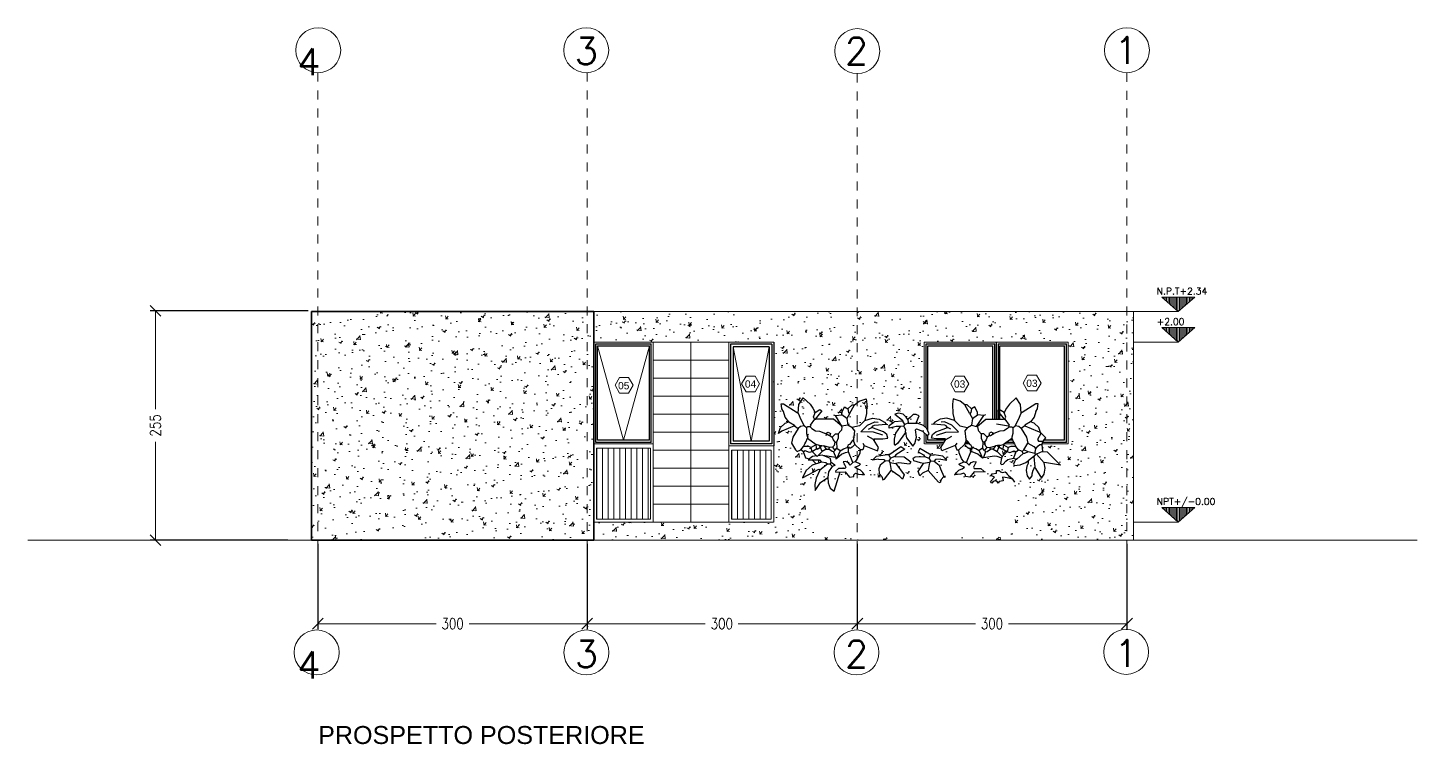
# Model space of a CAD drawing. Header units: inches. Extents: x -1721 to -596, y -6348 to -3031.
# Drawn here: x -743.04 to -727.58, y -3164.76 to -3156.79 of the extents above; entities that cross this region are included whole.
import ezdxf

# ---------------------------------------------------------------- set-up
doc = ezdxf.new("R2010")
doc.units = ezdxf.units.IN
doc.header["$MEASUREMENT"] = 0
doc.linetypes.add('CENTER', pattern=[2, 1.25, -0.25, 0.25, -0.25])
for name, color, linetype, lineweight in [('$1$A-GLAZ-FULL', 4, 'Continuous', 25), ('A-ANNO-SYMB', 3, 'Continuous', 18), ('A-ANNO-TEXT', 3, 'Continuous', 18), ('A-ELEV-MBE1', 7, 'Continuous', 13), ('A-ELEV-PATT', 8, 'Continuous', 13), ('A-FURN', 8, 'Continuous', 18), ('A-SECT-MCUT', 7, 'Continuous', 35), ('A-WALL-FULL', 7, 'Continuous', 35), ('linee di sezione', 3, 'Continuous', 13), ('SIMBOLI FINESTRE', 3, 'Continuous', 13)]:
    doc.layers.add(name, color=color, linetype=linetype, lineweight=lineweight)
for name, color, linetype in [('Layer1', 7, 'Continuous'), ('linee sezioni frecce', 5, 'Continuous'), ('VEGETAZIONE', 94, 'Continuous')]:
    doc.layers.add(name, color=color, linetype=linetype)
doc.styles.add('ARIAL', font='Arial.ttf')
doc.styles.add('E-ROMANS', font='romans.shx', dxfattribs={"width": 0.8})
doc.styles.get("Standard").update_dxf_attribs({"font": 'Arial.ttf'})
doc.dimstyles.new('E-0100_TICK_12', dxfattribs={"dimscale": 0.001, "dimtxt": 120, "dimasz": 40, "dimexe": 60, "dimexo": 40, "dimgap": 60, "dimtad": 0, "dimzin": 0, "dimdsep": 46, "dimtxsty": 'E-ROMANS', "dimblk": 'OBLIQUE', "dimblk1": 'OBLIQUE', "dimblk2": 'OBLIQUE', "dimcen": 60, "dimclrd": 256, "dimclre": 256, "dimclrt": 256, "dimadec": 0, "dimazin": 0, "dimtfac": 1, "dimtmove": 1, "dimatfit": 3, "dimldrblk": 'OPEN90', "dimfxl": 1, "dimtfill": 1, "dimtolj": 1, "dimtzin": 0, "dimlwd": -1, "dimarcsym": 0})

# ---------------------------------------------------------------- blocks, each defined once
blk = doc.blocks.new('_Oblique')
at = {"color": 0, "linetype": 'ByBlock', "lineweight": -2}
blk.add_line((-0.5, -0.5), (0.5, 0.5), dxfattribs=at)
blk = doc.blocks.new('*D48')
at = {"layer": 'DEFPOINTS', "color": 0, "transparency": 16777216}
for p in [(142.527, 251.878), (140.789, 249.328), (142.303, 249.328)]:
    blk.add_point(p, dxfattribs=at)
at = {"layer": 'linee di sezione', "lineweight": -2, "transparency": 16777216}
for p, q in [((142.487, 251.878), (140.729, 251.878)), ((142.263, 249.328), (140.729, 249.328))]:
    blk.add_line(p, q, dxfattribs=at)
at = {"layer": 'linee di sezione', "transparency": 16777216}
for p, q in [((140.789, 251.878), (140.789, 250.786)), ((140.789, 249.328), (140.789, 250.42))]:
    blk.add_line(p, q, dxfattribs=at)
at = {"layer": 'linee di sezione', "transparency": 16777216, "xscale": 0.12, "yscale": 0.12, "zscale": 0.12}
for p, rotation in [((140.789, 251.878), 90), ((140.789, 249.328), 270)]:
    blk.add_blockref('_Oblique', p, dxfattribs=dict(at, rotation=rotation))
at = {"layer": 'linee di sezione', "lineweight": 13, "transparency": 16777216, "insert": (140.789, 250.603), "char_height": 0.12, "attachment_point": 5, "rotation": 90, "style": 'E-ROMANS', "bg_fill": 3, "box_fill_scale": 1.25, "bg_fill_color": 256, "bg_fill_true_color": 13158600, "bg_fill_transparency": 0}
blk.add_mtext('\\A1;255', dxfattribs=at)
blk = doc.blocks.new('_Open90')
at = {"color": 0, "linetype": 'ByBlock', "lineweight": -2}
for p, q in [((0, 0), (-1, 0)), ((-0.5, 0.5), (0, 0)), ((0, 0), (-0.5, -0.5))]:
    blk.add_line(p, q, dxfattribs=at)
blk = doc.blocks.new('*D50')
at = {"layer": 'DEFPOINTS', "color": 0, "transparency": 16777216}
for p in [(142.597, 249.328), (145.592, 249.328), (145.592, 248.398)]:
    blk.add_point(p, dxfattribs=at)
at = {"layer": 'linee di sezione', "lineweight": -2, "transparency": 16777216}
for p, q in [((142.597, 249.288), (142.597, 248.338)), ((145.592, 249.288), (145.592, 248.338))]:
    blk.add_line(p, q, dxfattribs=at)
at = {"layer": 'linee di sezione', "transparency": 16777216}
for p, q in [((142.597, 248.398), (143.911, 248.398)), ((145.592, 248.398), (144.278, 248.398))]:
    blk.add_line(p, q, dxfattribs=at)
at = {"layer": 'linee di sezione', "transparency": 16777216, "xscale": 0.12, "yscale": 0.12, "zscale": 0.12, "rotation": 180}
blk.add_blockref('_Oblique', (142.597, 248.398), dxfattribs=at)
at = {"layer": 'linee di sezione', "transparency": 16777216, "xscale": 0.12, "yscale": 0.12, "zscale": 0.12}
blk.add_blockref('_Oblique', (145.592, 248.398), dxfattribs=at)
at = {"layer": 'linee di sezione', "lineweight": 13, "transparency": 16777216, "insert": (144.095, 248.398), "char_height": 0.12, "attachment_point": 5, "style": 'E-ROMANS', "bg_fill": 3, "box_fill_scale": 1.25, "bg_fill_color": 256, "bg_fill_true_color": 13158600, "bg_fill_transparency": 0}
blk.add_mtext('\\A1;300', dxfattribs=at)
blk = doc.blocks.new('*D51')
at = {"layer": 'DEFPOINTS', "color": 0, "transparency": 16777216}
for p in [(145.592, 249.328), (148.597, 249.328), (148.597, 248.398)]:
    blk.add_point(p, dxfattribs=at)
at = {"layer": 'linee di sezione', "lineweight": -2, "transparency": 16777216}
for p, q in [((145.592, 249.288), (145.592, 248.338)), ((148.597, 249.288), (148.597, 248.338))]:
    blk.add_line(p, q, dxfattribs=at)
at = {"layer": 'linee di sezione', "transparency": 16777216}
for p, q in [((145.592, 248.398), (146.906, 248.398)), ((148.597, 248.398), (147.273, 248.398))]:
    blk.add_line(p, q, dxfattribs=at)
at = {"layer": 'linee di sezione', "transparency": 16777216, "xscale": 0.12, "yscale": 0.12, "zscale": 0.12, "rotation": 180}
blk.add_blockref('_Oblique', (145.592, 248.398), dxfattribs=at)
at = {"layer": 'linee di sezione', "transparency": 16777216, "xscale": 0.12, "yscale": 0.12, "zscale": 0.12}
blk.add_blockref('_Oblique', (148.597, 248.398), dxfattribs=at)
at = {"layer": 'linee di sezione', "lineweight": 13, "transparency": 16777216, "insert": (147.09, 248.398), "char_height": 0.12, "attachment_point": 5, "style": 'E-ROMANS', "bg_fill": 3, "box_fill_scale": 1.25, "bg_fill_color": 256, "bg_fill_true_color": 13158600, "bg_fill_transparency": 0}
blk.add_mtext('\\A1;300', dxfattribs=at)
blk = doc.blocks.new('*D52')
at = {"layer": 'DEFPOINTS', "color": 0, "transparency": 16777216}
for p in [(148.597, 249.328), (151.597, 249.328), (151.597, 248.398)]:
    blk.add_point(p, dxfattribs=at)
at = {"layer": 'linee di sezione', "lineweight": -2, "transparency": 16777216}
for p, q in [((148.597, 249.288), (148.597, 248.338)), ((151.597, 249.288), (151.597, 248.338))]:
    blk.add_line(p, q, dxfattribs=at)
at = {"layer": 'linee di sezione', "transparency": 16777216}
for p, q in [((148.597, 248.398), (149.911, 248.398)), ((151.597, 248.398), (150.278, 248.398))]:
    blk.add_line(p, q, dxfattribs=at)
at = {"layer": 'linee di sezione', "transparency": 16777216, "xscale": 0.12, "yscale": 0.12, "zscale": 0.12, "rotation": 180}
blk.add_blockref('_Oblique', (148.597, 248.398), dxfattribs=at)
at = {"layer": 'linee di sezione', "transparency": 16777216, "xscale": 0.12, "yscale": 0.12, "zscale": 0.12}
blk.add_blockref('_Oblique', (151.597, 248.398), dxfattribs=at)
at = {"layer": 'linee di sezione', "lineweight": 13, "transparency": 16777216, "insert": (150.095, 248.398), "char_height": 0.12, "attachment_point": 5, "style": 'E-ROMANS', "bg_fill": 3, "box_fill_scale": 1.25, "bg_fill_color": 256, "bg_fill_true_color": 13158600, "bg_fill_transparency": 0}
blk.add_mtext('\\A1;300', dxfattribs=at)
blk = doc.blocks.new('A$C3BE41971')
at = {"layer": 'A-ELEV-PATT'}
h = blk.add_hatch(dxfattribs=at)
h.set_pattern_fill('ANSI31', color=256, scale=0.005, angle=585, style=0)
h.set_pattern_definition([(270, (234.75012, -113.834282), (0.015875, -5e-17), [])])
h.paths.add_polyline_path([(30.083, 17.993), (30.267, 17.831), (30.451, 17.993)])
h = blk.add_hatch(dxfattribs=at)
h.set_pattern_fill('AR-CONC', color=256, scale=0.002, angle=180, style=0)
h.set_pattern_definition([(50, (5.3511, -47.96663), (0.3643693, -0.0318782), [0.0381, -0.4191]), (355, (5.3511, -47.96663), (-0.0704857, 0.3821133), [0.03048, -0.33528]), (100.451, (5.38147, -47.9693), (0.293885, 0.3502334), [0.03238, -0.35618]), (46.1842, (5.3511, -47.86503), (0.542158, -0.0840847), [0.05715, -0.62865]), (96.6356, (5.3963, -47.87204), (0.4748085, 0.494851), [0.04857, -0.53427]), (351.184, (5.3511, -47.86503), (0.474809, 0.4948502), [0.04572, -0.50292]), (21, (5.4019, -47.89043), (0.3032298, -0.204531), [0.0381, -0.4191]), (326, (5.4019, -47.89043), (0.123604, 0.368376), [0.03048, -0.33528]), (71.4514, (5.42718, -47.90748), (0.426833, 0.1638457), [0.03238, -0.35618]), (37.5, (5.35111, -47.96663), (0.0061772, 0.16911008), [0, -0.331216, 0, -0.34036, 0, -0.33655]), (7.5, (5.3511, -47.96663), (0.13363933, 0.20036115), [0, -0.194056, 0, -0.323596, 0, -0.12827]), (327.5, (5.23782, -47.96663), (0.2711812, -0.0114575), [0, -0.127, 0, -0.39624, 0, -0.52578]), (317.5, (5.18702, -47.96663), (0.2962584, 0.050853), [0, -0.1651, 0, -0.263144, 0, -0.37338])])
h.paths.add_polyline_path([(20.626, 15.291), (23.766, 15.291), (23.766, 17.491), (23.766, 17.831), (23.626, 17.831), (23.626, 15.491), (23.626, 17.831), (20.626, 17.831)])
h = blk.add_hatch(dxfattribs=at)
h.set_pattern_fill('AR-CONC', color=256, scale=0.002, angle=360, style=0)
h.set_pattern_definition([(50, (4.48352, -36.44617), (0.3643693, -0.0318782), [0.0381, -0.4191]), (355, (4.48352, -36.44617), (-0.0704857, 0.3821133), [0.03048, -0.33528]), (100.451, (4.5139, -36.44883), (0.293885, 0.3502334), [0.03238, -0.35618]), (46.1842, (4.48352, -36.34457), (0.542158, -0.0840847), [0.05715, -0.62865]), (96.6356, (4.5287, -36.3516), (0.4748085, 0.494851), [0.04857, -0.53427]), (351.184, (4.4835, -36.3446), (0.474809, 0.49485), [0.04572, -0.50292]), (21, (4.53432, -36.36997), (0.3032298, -0.204531), [0.0381, -0.4191]), (326, (4.53432, -36.36997), (0.123604, 0.368376), [0.03048, -0.33528]), (71.4514, (4.5596, -36.38702), (0.426833, 0.1638457), [0.03238, -0.35618]), (37.5, (4.48352, -36.44617), (0.0061772, 0.16911008), [0, -0.331216, 0, -0.34036, 0, -0.33655]), (7.5, (4.48352, -36.44617), (0.1336393, 0.20036115), [0, -0.194056, 0, -0.323596, 0, -0.12827]), (327.5, (4.37024, -36.44617), (0.2711812, -0.0114575), [0, -0.127, 0, -0.39624, 0, -0.52578]), (317.5, (4.31944, -36.44617), (0.2962584, 0.050853), [0, -0.1651, 0, -0.263144, 0, -0.37338])])
edge = h.paths.add_edge_path()
edge.add_line((26.187, 15.455), (26.187, 15.715))
edge.add_line((26.187, 15.715), (26.696, 15.715))
edge.add_line((26.696, 15.715), (26.696, 15.323))
edge.add_line((26.696, 15.323), (26.319, 15.323))
edge.add_arc((26.319, 15.455), 0.132, 180, 270, ccw=False)
edge = h.paths.add_edge_path()
edge.add_line((28.281, 15.323), (26.696, 15.323))
edge.add_line((26.696, 15.323), (26.696, 15.715))
edge.add_line((26.696, 15.715), (28.413, 15.715))
edge.add_line((28.413, 15.715), (28.413, 15.455))
edge.add_arc((28.281, 15.455), 0.132, 270, 360, ccw=False)
h.paths.add_polyline_path([(26.696, 15.715), (26.696, 15.781), (28.413, 15.781), (28.413, 15.715)])
h.paths.add_polyline_path([(28.413, 15.847), (28.413, 15.781), (26.696, 15.781), (26.696, 15.847)])
h.paths.add_polyline_path([(26.487, 15.988), (26.696, 15.988), (26.696, 15.847), (26.442, 15.847)])
h.paths.add_polyline_path([(28.413, 15.97), (28.413, 15.847), (26.696, 15.847), (26.696, 15.988), (26.971, 15.988), (26.98, 15.96), (26.999, 15.966), (27.015, 15.988), (27.177, 15.988), (27.199, 15.966), (27.207, 15.988), (27.551, 15.988), (27.598, 15.934), (27.616, 15.928), (27.628, 15.964), (27.648, 15.988), (28.219, 15.988), (28.178, 15.942), (28.191, 15.924), (28.206, 15.943), (28.231, 15.948), (28.252, 15.941), (28.263, 15.924), (28.276, 15.942), (28.318, 15.948), (28.318, 15.954), (28.312, 15.988), (28.331, 15.988), (28.341, 15.987), (28.386, 15.98)])
h.paths.add_polyline_path([(26.187, 15.715), (26.187, 15.781), (26.696, 15.781), (26.696, 15.715)])
h.paths.add_polyline_path([(26.696, 15.847), (26.696, 15.781), (26.187, 15.781), (26.187, 15.847), (26.229, 15.847), (26.229, 15.843), (26.231, 15.847), (26.423, 15.847), (26.438, 15.836), (26.442, 15.847)])
h.paths.add_polyline_path([(25.996, 16.562), (25.996, 16.568), (25.935, 16.604), (25.893, 16.659), (25.874, 16.72), (25.857, 16.749), (25.851, 16.784), (25.85, 16.805), (25.874, 16.805), (26.026, 16.708), (26.038, 16.701), (26.069, 16.63), (26.105, 16.562), (26.064, 16.553), (26.038, 16.531)])
h.paths.add_polyline_path([(25.965, 16.367), (25.978, 16.434), (26.038, 16.531), (26.064, 16.553), (26.105, 16.562), (26.13, 16.537), (26.13, 16.477), (26.142, 16.434), (26.142, 16.422), (26.123, 16.379), (26.111, 16.361), (26.099, 16.331), (26.069, 16.294), (26.026, 16.276), (26.008, 16.294)])
h.paths.add_polyline_path([(26.342, 16.477), (26.275, 16.501), (26.231, 16.507), (26.189, 16.53), (26.172, 16.55), (26.178, 16.556), (26.172, 16.568), (26.221, 16.635), (26.43, 16.635), (26.525, 16.556), (26.525, 16.55), (26.519, 16.513), (26.512, 16.507), (26.482, 16.471), (26.452, 16.471), (26.415, 16.434), (26.391, 16.452), (26.397, 16.477), (26.373, 16.489)])
h.paths.add_polyline_path([(26.731, 16.294), (26.696, 16.33), (26.696, 16.557), (26.719, 16.562), (26.78, 16.622), (26.865, 16.647), (26.94, 16.635), (26.998, 16.6), (27.017, 16.58), (26.889, 16.568), (26.871, 16.562), (26.859, 16.543), (26.907, 16.525), (26.987, 16.495), (27.023, 16.464), (27.035, 16.422), (26.98, 16.416), (26.883, 16.416), (26.877, 16.41), (26.932, 16.319), (26.92, 16.282), (26.774, 16.343), (26.756, 16.294)])
h.paths.add_polyline_path([(26.658, 15.996), (26.61, 15.99), (26.561, 16.051), (26.458, 16.045), (26.452, 16.057), (26.488, 16.088), (26.561, 16.088), (26.567, 16.1), (26.537, 16.161), (26.566, 16.163), (26.594, 16.152), (26.616, 16.124), (26.646, 16.154), (26.677, 16.161), (26.696, 16.152), (26.696, 16.11), (26.67, 16.1), (26.695, 16.082), (26.696, 16.081), (26.696, 16.027), (26.677, 16.033), (26.658, 16.015)])
h.paths.add_polyline_path([(26.365, 16.133), (26.347, 16.151), (26.298, 16.157), (26.274, 16.181), (26.151, 16.181), (26.198, 16.221), (26.244, 16.227), (26.251, 16.221), (26.259, 16.229), (26.305, 16.235), (26.397, 16.197), (26.407, 16.151), (26.395, 16.133)])
h.paths.add_polyline_path([(26.336, 16.227), (26.326, 16.227), (26.305, 16.235), (26.259, 16.229), (26.306, 16.276), (26.348, 16.3), (26.379, 16.3), (26.415, 16.276), (26.433, 16.27), (26.458, 16.209)])
h.paths.add_polyline_path([(26.288, 16.319), (26.306, 16.276), (26.251, 16.221), (26.196, 16.27), (26.196, 16.276), (26.245, 16.306), (26.251, 16.3), (26.288, 16.325)])
h.paths.add_polyline_path([(28.248, 16.225), (28.221, 16.227), (28.099, 16.209), (28.124, 16.27), (28.142, 16.276), (28.178, 16.3), (28.209, 16.3), (28.251, 16.276), (28.306, 16.221), (28.3, 16.204)])
h.paths.add_polyline_path([(28.257, 16.343), (28.233, 16.337), (28.172, 16.319), (28.136, 16.325), (28.118, 16.343), (28.112, 16.379), (28.13, 16.404), (28.142, 16.434), (28.166, 16.452), (28.178, 16.452), (28.215, 16.477), (28.282, 16.501), (28.326, 16.507), (28.368, 16.53), (28.385, 16.55), (28.415, 16.55), (28.428, 16.537), (28.428, 16.477), (28.415, 16.434), (28.415, 16.422), (28.318, 16.355), (28.282, 16.343)])
h.paths.add_polyline_path([(28.27, 16.319), (28.251, 16.276), (28.209, 16.3), (28.233, 16.337), (28.257, 16.343), (28.27, 16.325)])
h.paths.add_polyline_path([(27.637, 16.282), (27.625, 16.319), (27.68, 16.41), (27.674, 16.416), (27.577, 16.416), (27.522, 16.422), (27.534, 16.464), (27.571, 16.495), (27.65, 16.525), (27.698, 16.543), (27.686, 16.562), (27.668, 16.568), (27.54, 16.58), (27.559, 16.6), (27.617, 16.635), (27.692, 16.647), (27.777, 16.622), (27.838, 16.562), (27.923, 16.543), (27.893, 16.507), (27.905, 16.41), (27.905, 16.391), (27.887, 16.355), (27.826, 16.294), (27.802, 16.294), (27.783, 16.343)])
h.paths.add_polyline_path([(27.498, 16.154), (27.486, 16.063), (27.421, 16.033), (27.39, 16.003), (27.372, 16.052), (27.431, 16.142)])
h.paths.add_polyline_path([(27.169, 15.996), (27.072, 16.063), (27.059, 16.154), (27.126, 16.142), (27.217, 16.015), (27.199, 15.966)])
h.paths.add_polyline_path([(27.047, 16.173), (27.059, 16.154), (27.072, 16.063), (26.999, 15.966), (26.98, 15.96), (26.968, 15.996), (26.94, 16.03), (26.937, 16.083), (26.95, 16.124), (27.005, 16.167)])
h.paths.add_polyline_path([(27.047, 16.24), (27.047, 16.233), (27.066, 16.203), (27.047, 16.173), (27.005, 16.167), (26.993, 16.185), (26.932, 16.191), (26.865, 16.179), (26.909, 16.223), (27.005, 16.24)])
h.paths.add_polyline_path([(27.105, 16.358), (27.105, 16.411), (27.121, 16.481), (27.172, 16.552), (27.215, 16.558), (27.233, 16.516), (27.227, 16.498), (27.233, 16.485), (27.142, 16.364), (27.118, 16.346)])
h.paths.add_polyline_path([(28.78, 16.154), (28.774, 16.148), (28.689, 16.246), (28.756, 16.276), (28.81, 16.27), (28.957, 16.123)])
h.paths.add_polyline_path([(28.677, 16.246), (28.689, 16.246), (28.774, 16.148), (28.787, 16.09), (28.775, 16.023), (28.746, 15.98), (28.677, 16.088), (28.671, 16.1), (28.659, 16.221)])
h.paths.add_polyline_path([(28.569, 16.152), (28.506, 16.127), (28.44, 16.118), (28.434, 16.136), (28.446, 16.161), (28.458, 16.191), (28.47, 16.191), (28.543, 16.252), (28.555, 16.252), (28.598, 16.27), (28.671, 16.252), (28.677, 16.246), (28.659, 16.221), (28.598, 16.173)])
h.paths.add_polyline_path([(28.488, 16.294), (28.458, 16.331), (28.446, 16.36), (28.446, 16.36), (28.434, 16.379), (28.415, 16.422), (28.415, 16.434), (28.428, 16.477), (28.428, 16.537), (28.452, 16.562), (28.494, 16.553), (28.519, 16.531), (28.58, 16.434), (28.592, 16.367), (28.549, 16.294), (28.531, 16.276)])
h.paths.add_polyline_path([(28.434, 16.379), (28.415, 16.422), (28.326, 16.36), (28.446, 16.36)])
h.paths.add_polyline_path([(28.428, 16.537), (28.452, 16.562), (28.494, 16.553), (28.519, 16.531), (28.58, 16.434), (28.592, 16.367), (28.588, 16.36), (29.041, 16.36), (29.041, 17.491), (27.441, 17.491), (27.441, 16.36), (27.65, 16.36), (27.68, 16.41), (27.674, 16.416), (27.577, 16.416), (27.522, 16.422), (27.534, 16.464), (27.571, 16.495), (27.65, 16.525), (27.698, 16.543), (27.686, 16.562), (27.668, 16.568), (27.54, 16.58), (27.559, 16.6), (27.617, 16.635), (27.692, 16.647), (27.777, 16.622), (27.838, 16.562), (27.923, 16.543), (27.893, 16.507), (27.905, 16.41), (27.905, 16.391), (27.889, 16.36), (28.115, 16.36), (28.112, 16.379), (28.13, 16.404), (28.142, 16.434), (28.166, 16.452), (28.178, 16.452), (28.215, 16.477), (28.282, 16.501), (28.326, 16.507), (28.368, 16.53), (28.385, 16.55), (28.415, 16.55)])
h.paths.add_polyline_path([(27.051, 16.564), (27.105, 16.607), (27.197, 16.613), (27.221, 16.577), (27.215, 16.558), (27.172, 16.552), (27.127, 16.554), (27.051, 16.534)])
h.paths.add_polyline_path([(26.525, 16.55), (26.525, 16.556), (26.591, 16.568), (26.634, 16.543), (26.664, 16.507), (26.652, 16.41), (26.634, 16.391), (26.634, 16.385), (26.61, 16.355), (26.598, 16.349), (26.585, 16.319), (26.543, 16.306), (26.506, 16.282), (26.506, 16.288), (26.47, 16.312), (26.464, 16.379), (26.482, 16.425), (26.482, 16.471), (26.512, 16.507), (26.519, 16.513)])
h.paths.add_polyline_path([(25.84, 16.542), (25.893, 16.589), (25.935, 16.604), (25.996, 16.568), (25.996, 16.562), (25.856, 16.501), (25.82, 16.477)])
h.paths.add_polyline_path([(26.229, 15.847), (26.187, 15.847), (26.187, 15.988), (26.242, 15.988), (26.238, 15.979), (26.225, 15.909)])
h.paths.add_polyline_path([(23.766, 17.491), (25.766, 17.491), (25.766, 15.491), (23.766, 15.491), (23.766, 15.291), (29.767, 15.291), (29.767, 17.831), (28.803, 17.831), (23.766, 17.831)])
h = blk.add_hatch(dxfattribs=at)
h.set_pattern_fill('ANSI31', color=256, scale=0.005, angle=585, style=0)
h.set_pattern_definition([(270, (234.75012, -114.174282), (0.015875, -5e-17), [])])
h.paths.add_polyline_path([(30.083, 17.653), (30.267, 17.491), (30.451, 17.653)])
h = blk.add_hatch(dxfattribs=at)
h.set_pattern_fill('ANSI31', color=256, scale=0.02, angle=405, style=0)
h.set_pattern_definition([(90, (4.1464, -41.410344), (-0.0635, 4e-17), [])])
h.paths.add_polyline_path([(23.796, 15.521), (24.395, 15.521), (24.395, 15.722), (24.395, 16.311), (24.236, 16.311), (23.796, 16.311)])
h = blk.add_hatch(dxfattribs=at)
h.set_pattern_fill('ANSI31', color=256, scale=0.02, angle=405, style=0)
h.set_pattern_definition([(90, (5.646107, -41.430383), (-0.0635, 4e-17), [])])
h.paths.add_polyline_path([(25.296, 15.521), (25.736, 15.521), (25.736, 15.702), (25.736, 16.261), (25.736, 16.291), (25.296, 16.291)])
h = blk.add_hatch(dxfattribs=at)
h.set_pattern_fill('ANSI31', color=256, scale=0.005, angle=585, style=0)
h.set_pattern_definition([(270, (234.75012, -116.174282), (0.015875, -5e-17), [])])
h.paths.add_polyline_path([(30.083, 15.653), (30.267, 15.491), (30.451, 15.653)])
at = {"layer": '$1$A-GLAZ-FULL', "color": 0}
for p, q in [((23.787, 16.377), (23.787, 17.474)), ((23.787, 17.474), (24.404, 17.474)), ((24.404, 16.377), (24.404, 17.474)), ((25.746, 17.471), (25.746, 16.36)), ((25.766, 17.491), (25.766, 16.34)), ((27.463, 16.537), (27.463, 17.474)), ((27.463, 17.474), (28.225, 17.474, 0)), ((28.225, 16.635, 0), (28.225, 17.474, 0)), ((28.241, 17.491, 0), (28.241, 16.635, 0)), ((28.263, 17.474, 0), (29.025, 17.474, 0)), ((28.263, 17.474, 0), (28.263, 16.635, 0)), ((29.025, 16.377, 0), (29.025, 17.474, 0)), ((23.806, 16.4), (23.806, 17.451)), ((23.806, 17.451), (24.385, 17.451)), ((24.385, 16.4), (24.385, 17.451)), ((25.716, 17.441), (25.316, 17.441)), ((25.316, 17.441), (25.316, 16.39)), ((25.716, 17.441), (25.716, 16.39)), ((27.482, 16.503), (27.482, 17.451)), ((27.482, 17.451), (28.202, 17.451, 0)), ((28.202, 16.635, 0), (28.202, 17.451, 0)), ((28.282, 16.635, 0), (28.282, 17.451, 0)), ((28.282, 17.451, 0), (29.002, 17.451, 0)), ((29.002, 16.4, 0), (29.002, 17.451, 0)), ((24.385, 16.4), (23.806, 16.4)), ((25.716, 16.39), (25.316, 16.39)), ((27.463, 16.377), (27.463, 16.461)), ((27.482, 16.4), (27.482, 16.457)), ((27.674, 16.4, 0), (27.482, 16.4)), ((28.202, 16.468, 0), (28.202, 16.482, 0)), ((28.425, 16.4, 0), (28.384, 16.4, 0)), ((29.002, 16.4, 0), (28.769, 16.4, 0)), ((24.404, 16.377), (23.787, 16.377)), ((25.746, 16.36), (25.286, 16.36)), ((27.66, 16.377, 0), (27.463, 16.377)), ((27.93, 16.377, 0), (27.898, 16.377, 0)), ((28.435, 16.377, 0), (28.35, 16.377, 0)), ((29.025, 16.377, 0), (28.757, 16.377, 0))]:
    blk.add_line(p, q, dxfattribs=at)
at = {"layer": '$1$A-GLAZ-FULL', "color": 7}
blk.add_line((27.943, 16.36, 0), (27.889, 16.36, 0), dxfattribs=at)
at = {"layer": '$1$A-GLAZ-FULL', "color": 0}
blk.add_lwpolyline([(25.746, 17.471), (25.286, 17.471), (25.286, 16.36)], dxfattribs=at)
at = {"layer": 'A-ANNO-SYMB', "linetype": 'CENTER', "ltscale": 0.04}
for p, q in [((23.691, 20.49), (23.691, 14.291)), ((26.696, 20.479), (26.696, 14.291)), ((29.696, 20.489), (29.696, 14.291))]:
    blk.add_line(p, q, dxfattribs=at)
at = {"layer": 'A-ANNO-SYMB'}
for points in [[(30.267, 17.831), (30.083, 17.993), (30.451, 17.993)], [(30.267, 17.491), (30.083, 17.653), (30.451, 17.653)], [(30.267, 15.491), (30.083, 15.653), (30.451, 15.653)]]:
    blk.add_lwpolyline(points, close=True, dxfattribs=at)
for centre in [(20.699, 20.739), (23.681, 20.739), (26.696, 20.729), (29.696, 20.739), (20.682, 14.04), (23.682, 14.04), (26.687, 14.04), (29.687, 14.046)]:
    blk.add_circle(centre, 0.25, dxfattribs=at)
at = {"layer": 'A-ELEV-MBE1'}
for p, q in [((20.626, 17.831), (23.616, 17.831)), ((29.767, 17.831), (29.767, 15.291)), ((25.226, 17.491), (24.58, 17.491)), ((25.266, 15.491), (25.266, 17.491)), ((25.266, 17.491), (25.766, 17.491)), ((25.766, 15.491), (25.766, 17.491)), ((25.766, 17.491), (25.766, 16.291)), ((27.441, 17.491), (27.441, 16.554)), ((28.241, 17.491, 0), (29.041, 17.491, 0)), ((27.441, 16.481), (27.441, 16.36)), ((23.796, 15.521), (23.796, 16.311)), ((24.395, 16.311), (23.796, 16.311)), ((24.395, 16.311), (24.395, 15.521)), ((25.766, 16.34), (25.266, 16.34)), ((25.296, 15.521), (25.296, 16.291)), ((25.736, 16.291), (25.296, 16.291)), ((25.736, 16.291), (25.736, 15.521)), ((24.426, 15.491), (23.766, 15.491)), ((23.796, 15.521), (24.395, 15.521)), ((25.765, 15.491), (25.266, 15.491)), ((25.296, 15.521), (25.736, 15.521)), ((20.626, 15.291), (17.468, 15.291)), ((32.924, 15.291), (29.767, 15.291)), ((23.691, 14.33), (23.701, 14.33))]:
    blk.add_line(p, q, dxfattribs=at)
at = {"layer": 'A-ELEV-MBE1', "color": 7}
for p, q in [((23.766, 17.491), (24.426, 17.491, 0)), ((27.441, 17.491), (28.241, 17.491, 0)), ((29.041, 17.491, 0), (29.041, 16.36, 0)), ((24.426, 16.36, 0), (23.766, 16.36)), ((27.65, 16.36, 0), (27.442, 16.36)), ((28.446, 16.36, 0), (28.326, 16.36, 0)), ((29.041, 16.36, 0), (28.751, 16.36, 0))]:
    blk.add_line(p, q, dxfattribs=at)
at = {"layer": 'A-ELEV-MBE1', "color": 7, "true_color": 0xffffff}
blk.add_line((25.266, 17.491), (25.766, 17.491), dxfattribs=at)
at = {"layer": 'A-ELEV-MBE1'}
for points in [[(29.767, 17.831), (23.766, 17.831)], [(29.767, 15.291), (23.766, 15.291)]]:
    blk.add_lwpolyline(points, dxfattribs=at)
for points in [[(24.846, 17.491), (24.426, 17.491), (24.426, 17.291), (24.846, 17.291)], [(25.266, 17.491), (24.846, 17.491), (24.846, 17.291), (25.266, 17.291)], [(24.846, 17.291), (24.426, 17.291), (24.426, 17.091), (24.846, 17.091)], [(25.266, 17.291), (24.846, 17.291), (24.846, 17.091), (25.266, 17.091)], [(24.846, 17.091), (24.426, 17.091), (24.426, 16.891), (24.846, 16.891)], [(25.266, 17.091), (24.846, 17.091), (24.846, 16.891), (25.266, 16.891)], [(24.846, 16.891), (24.426, 16.891), (24.426, 16.691), (24.846, 16.691)], [(25.266, 16.891), (24.846, 16.891), (24.846, 16.691), (25.266, 16.691)], [(24.846, 16.691), (24.426, 16.691), (24.426, 16.491), (24.846, 16.491)], [(25.266, 16.691), (24.846, 16.691), (24.846, 16.491), (25.266, 16.491)], [(24.846, 16.491), (24.426, 16.491), (24.426, 16.291), (24.846, 16.291)], [(25.266, 16.491), (24.846, 16.491), (24.846, 16.291), (25.266, 16.291)], [(24.846, 16.291), (24.426, 16.291), (24.426, 16.091), (24.846, 16.091)], [(25.266, 16.291), (24.846, 16.291), (24.846, 16.091), (25.266, 16.091)], [(24.846, 16.091), (24.426, 16.091), (24.426, 15.891), (24.846, 15.891)], [(25.266, 16.091), (24.846, 16.091), (24.846, 15.891), (25.266, 15.891)], [(24.846, 15.891), (24.426, 15.891), (24.426, 15.691), (24.846, 15.691)], [(25.266, 15.891), (24.846, 15.891), (24.846, 15.691), (25.266, 15.691)], [(24.846, 15.691), (24.426, 15.691), (24.426, 15.491), (24.846, 15.491)], [(25.266, 15.691), (24.846, 15.691), (24.846, 15.491), (25.266, 15.491)]]:
    blk.add_lwpolyline(points, close=True, dxfattribs=at)
at = {"layer": 'A-FURN', "ltscale": 0.8}
for p, q in [((23.806, 17.451), (24.096, 16.4)), ((24.096, 16.4), (24.385, 17.451)), ((25.316, 17.441), (25.516, 16.39)), ((25.516, 16.39), (25.716, 17.441))]:
    blk.add_line(p, q, dxfattribs=at)
at = {"layer": 'A-SECT-MCUT'}
blk.add_line((23.766, 17.491), (23.766, 15.491), dxfattribs=at)
at = {"layer": 'A-WALL-FULL'}
for p, q in [((20.626, 17.831), (20.626, 15.291)), ((23.766, 17.831), (20.626, 17.831)), ((23.766, 15.291), (23.766, 17.831)), ((23.766, 15.291), (20.626, 15.291))]:
    blk.add_line(p, q, dxfattribs=at)
at = {"layer": 'Layer1', "color": 7}
blk.add_line((28.263, 16.635, 0), (28.263, 16.719, 0), dxfattribs=at)
at = {"layer": 'linee di sezione', "ltscale": 0.8}
for p, q in [((30.267, 17.831), (29.767, 17.831)), ((30.267, 17.491), (29.767, 17.491)), ((30.267, 15.491), (29.767, 15.491))]:
    blk.add_line(p, q, dxfattribs=at)
at = {"layer": 'linee sezioni frecce', "color": 7, "true_color": 0xffffff}
for p, q in [((23.766, 17.491), (23.766, 16.36)), ((25.766, 17.491), (25.766, 16.34)), ((25.766, 17.441), (25.766, 16.39))]:
    blk.add_line(p, q, dxfattribs=at)
at = {"layer": 'SIMBOLI FINESTRE'}
for points in [[(24.201, 17.012), (24.151, 17.099), (24.051, 17.099), (24.001, 17.012), (24.051, 16.926), (24.151, 16.926)], [(25.609, 17.028), (25.559, 17.115), (25.459, 17.115), (25.409, 17.028), (25.459, 16.941), (25.559, 16.941)], [(27.935, 17.028), (27.885, 17.115), (27.785, 17.115), (27.735, 17.028), (27.785, 16.941), (27.885, 16.941)], [(28.74, 17.036), (28.69, 17.123), (28.59, 17.123), (28.54, 17.036), (28.59, 16.95), (28.69, 16.95)]]:
    blk.add_lwpolyline(points, close=True, dxfattribs=at)
at = {"layer": 'VEGETAZIONE'}
for p, q in [((28.488, 16.63), (28.519, 16.701)), ((28.531, 16.708), (28.519, 16.701)), ((28.683, 16.805), (28.531, 16.708)), ((28.683, 16.72), (28.665, 16.659)), ((28.707, 16.805), (28.683, 16.805)), ((28.683, 16.72), (28.7, 16.749)), ((28.7, 16.749), (28.706, 16.784)), ((28.706, 16.784), (28.707, 16.805)), ((25.996, 16.562), (26.038, 16.531)), ((26.227, 16.635), (26.233, 16.635)), ((26.43, 16.635), (26.233, 16.635)), ((26.525, 16.556), (26.43, 16.635)), ((26.525, 16.55), (26.519, 16.513)), ((26.525, 16.55), (26.525, 16.556)), ((26.579, 16.641), (26.591, 16.568)), ((27.263, 16.589), (27.221, 16.577)), ((27.978, 16.641), (27.966, 16.568)), ((28.033, 16.556), (28.127, 16.635)), ((28.033, 16.55), (28.033, 16.556)), ((28.033, 16.55), (28.039, 16.513)), ((28.127, 16.635), (28.324, 16.635)), ((28.379, 16.556), (28.245, 16.58)), ((28.33, 16.635), (28.324, 16.635)), ((28.452, 16.562), (28.488, 16.63)), ((28.494, 16.553), (28.452, 16.562)), ((28.519, 16.531), (28.494, 16.553)), ((28.561, 16.562), (28.519, 16.531)), ((28.665, 16.659), (28.622, 16.604)), ((28.664, 16.589), (28.622, 16.604)), ((28.717, 16.542), (28.664, 16.589)), ((28.738, 16.477), (28.717, 16.542)), ((26.415, 16.434), (26.427, 16.404)), ((26.427, 16.404), (26.446, 16.379)), ((26.482, 16.425), (26.464, 16.379)), ((26.512, 16.507), (26.482, 16.471)), ((26.482, 16.471), (26.482, 16.425)), ((26.519, 16.513), (26.512, 16.507)), ((26.877, 16.41), (26.81, 16.446)), ((27.68, 16.41), (27.747, 16.446)), ((28.039, 16.513), (28.045, 16.507)), ((28.045, 16.507), (28.075, 16.471)), ((28.075, 16.471), (28.075, 16.425)), ((28.075, 16.425), (28.093, 16.379)), ((28.13, 16.404), (28.112, 16.379)), ((28.142, 16.434), (28.13, 16.404)), ((28.519, 16.531), (28.58, 16.434)), ((28.58, 16.434), (28.592, 16.367)), ((26.233, 16.349), (26.184, 16.319)), ((26.446, 16.379), (26.464, 16.379)), ((26.464, 16.379), (26.47, 16.312)), ((26.506, 16.282), (26.47, 16.203)), ((26.909, 16.223), (27.005, 16.24)), ((27.047, 16.24), (27.005, 16.24)), ((27.047, 16.24), (27.047, 16.233)), ((27.047, 16.233), (27.066, 16.203)), ((27.51, 16.233), (27.492, 16.203)), ((27.51, 16.24), (27.552, 16.24)), ((27.51, 16.24), (27.51, 16.233)), ((27.648, 16.223), (27.552, 16.24)), ((28.051, 16.282), (28.087, 16.203)), ((28.093, 16.379), (28.087, 16.312)), ((28.112, 16.379), (28.093, 16.379)), ((28.324, 16.349), (28.373, 16.319)), ((28.458, 16.27), (28.434, 16.203)), ((26.262, 16.181), (26.268, 16.147)), ((26.446, 16.125), (26.406, 16.153)), ((26.865, 16.179), (26.909, 16.223)), ((26.932, 16.191), (26.865, 16.179)), ((26.932, 16.191), (26.993, 16.185)), ((26.993, 16.185), (27.005, 16.167)), ((27.047, 16.173), (27.005, 16.167)), ((27.066, 16.203), (27.047, 16.173)), ((27.047, 16.173), (27.059, 16.154)), ((27.059, 16.154), (27.126, 16.142)), ((27.059, 16.154), (27.072, 16.063)), ((27.114, 16.221), (27.066, 16.203)), ((27.498, 16.154), (27.431, 16.142)), ((27.498, 16.154), (27.486, 16.063)), ((27.492, 16.203), (27.51, 16.173)), ((27.51, 16.173), (27.498, 16.154)), ((27.51, 16.173), (27.552, 16.167)), ((27.565, 16.185), (27.552, 16.167)), ((27.625, 16.191), (27.565, 16.185)), ((27.625, 16.191), (27.693, 16.179)), ((27.693, 16.179), (27.648, 16.223)), ((28.659, 16.221), (28.671, 16.1)), ((28.172, 16.003), (28.184, 16.009)), ((28.421, 15.966), (28.446, 15.936))]:
    blk.add_line(p, q, dxfattribs=at)
for points in [[(26.038, 16.701), (26.047, 16.799), (26.094, 16.872), (26.17, 16.802), (26.203, 16.758), (26.227, 16.708)], [(26.61, 16.695), (26.664, 16.793), (26.717, 16.834), (26.795, 16.86), (26.803, 16.802), (26.798, 16.697), (26.78, 16.622), (26.719, 16.562), (26.634, 16.543), (26.591, 16.568), (26.525, 16.556), (26.452, 16.677)], [(27.947, 16.695), (27.894, 16.793), (27.841, 16.834), (27.762, 16.86), (27.754, 16.802), (27.76, 16.697), (27.777, 16.622), (27.838, 16.562), (27.923, 16.543), (27.966, 16.568), (28.022, 16.552), (28.105, 16.677)], [(28.519, 16.701), (28.51, 16.799), (28.463, 16.872), (28.388, 16.802), (28.354, 16.758), (28.33, 16.708)], [(25.82, 16.483), (25.82, 16.477), (25.84, 16.542), (25.893, 16.589), (25.935, 16.604), (25.893, 16.659), (25.874, 16.72), (25.857, 16.749), (25.851, 16.784), (25.85, 16.805), (25.874, 16.805), (26.026, 16.708), (26.038, 16.701), (26.069, 16.63), (26.105, 16.562), (26.064, 16.553), (26.038, 16.531), (25.978, 16.434), (25.965, 16.367), (26.008, 16.294), (26.026, 16.276), (26.069, 16.294)], [(26.433, 16.683), (26.452, 16.677), (26.525, 16.683), (26.525, 16.708), (26.555, 16.774), (26.591, 16.75), (26.64, 16.793), (26.664, 16.793)], [(26.591, 16.75), (26.598, 16.708), (26.61, 16.695), (26.579, 16.641), (26.525, 16.683)], [(27.257, 16.631), (27.239, 16.656), (27.205, 16.691), (27.155, 16.703), (27.112, 16.692), (27.197, 16.625), (27.197, 16.613), (27.105, 16.607)], [(28.124, 16.683), (28.105, 16.677), (28.033, 16.683), (28.033, 16.708), (28.002, 16.774), (27.966, 16.75), (27.917, 16.793), (27.893, 16.793)], [(27.966, 16.75), (27.96, 16.708), (27.947, 16.695), (27.978, 16.641), (28.033, 16.683)], [(25.935, 16.604), (25.996, 16.568), (25.996, 16.562), (25.856, 16.501), (25.82, 16.477)], [(26.221, 16.635), (26.172, 16.568), (26.178, 16.556), (26.172, 16.55), (26.142, 16.55), (26.13, 16.537), (26.105, 16.562)], [(26.172, 16.55), (26.189, 16.53), (26.231, 16.507), (26.275, 16.501), (26.342, 16.477)], [(26.634, 16.543), (26.664, 16.507), (26.652, 16.41), (26.652, 16.391), (26.67, 16.355), (26.64, 16.325), (26.622, 16.312), (26.598, 16.312), (26.585, 16.319), (26.598, 16.349)], [(26.981, 16.457), (26.878, 16.489), (26.737, 16.496), (26.81, 16.569), (26.891, 16.606), (26.93, 16.603)], [(26.756, 16.367), (26.774, 16.343), (26.92, 16.282), (26.932, 16.319), (26.877, 16.41), (26.883, 16.416), (26.98, 16.416), (27.035, 16.422), (27.023, 16.464), (26.987, 16.495), (26.907, 16.525), (26.859, 16.543)], [(26.78, 16.629), (26.78, 16.622), (26.865, 16.647), (26.94, 16.635), (26.998, 16.6), (27.017, 16.58)], [(26.822, 16.525), (26.859, 16.543), (26.871, 16.562), (26.889, 16.568), (27.017, 16.58), (27.035, 16.574)], [(27.197, 16.613), (27.221, 16.577), (27.215, 16.558), (27.172, 16.552), (27.127, 16.554), (27.051, 16.534), (27.051, 16.564), (27.105, 16.607)], [(27.172, 16.552), (27.121, 16.481), (27.105, 16.411), (27.105, 16.358), (27.118, 16.346)], [(27.215, 16.558), (27.233, 16.516), (27.227, 16.498), (27.233, 16.485), (27.244, 16.428), (27.312, 16.333)], [(27.312, 16.333), (27.336, 16.364), (27.356, 16.434), (27.342, 16.516), (27.355, 16.528), (27.42, 16.501), (27.476, 16.449), (27.494, 16.473), (27.47, 16.531), (27.431, 16.563), (27.361, 16.589)], [(27.735, 16.525), (27.698, 16.543), (27.686, 16.562), (27.668, 16.568), (27.54, 16.58), (27.522, 16.574)], [(27.802, 16.367), (27.783, 16.343), (27.637, 16.282), (27.625, 16.319), (27.68, 16.41), (27.674, 16.416), (27.577, 16.416), (27.522, 16.422), (27.534, 16.464), (27.571, 16.495), (27.65, 16.525), (27.698, 16.543)], [(27.777, 16.629), (27.777, 16.622), (27.692, 16.647), (27.617, 16.635), (27.559, 16.6), (27.54, 16.58)], [(27.576, 16.457), (27.68, 16.489), (27.82, 16.496), (27.748, 16.569), (27.666, 16.606), (27.628, 16.603)], [(27.923, 16.543), (27.893, 16.507), (27.905, 16.41), (27.905, 16.391), (27.887, 16.355), (27.917, 16.325), (27.935, 16.312), (27.96, 16.312), (27.972, 16.319), (27.96, 16.349)], [(28.385, 16.55), (28.368, 16.53), (28.326, 16.507), (28.282, 16.501), (28.215, 16.477)], [(28.336, 16.635), (28.385, 16.568), (28.379, 16.556), (28.385, 16.55), (28.415, 16.55), (28.428, 16.537), (28.452, 16.562)], [(28.622, 16.604), (28.561, 16.568), (28.561, 16.562), (28.701, 16.501), (28.731, 16.489)], [(26.306, 16.276), (26.251, 16.221), (26.196, 16.27), (26.196, 16.276), (26.19, 16.288), (26.184, 16.319), (26.154, 16.331), (26.099, 16.331), (26.111, 16.361), (26.123, 16.379), (26.142, 16.422), (26.239, 16.355)], [(26.13, 16.537), (26.13, 16.477), (26.142, 16.434), (26.142, 16.422)], [(26.391, 16.452), (26.379, 16.452), (26.342, 16.477), (26.373, 16.489), (26.397, 16.477), (26.391, 16.452), (26.415, 16.434), (26.452, 16.471), (26.482, 16.471)], [(26.652, 16.41), (26.634, 16.391), (26.634, 16.385), (26.61, 16.355), (26.598, 16.349), (26.598, 16.355)], [(27.233, 16.485), (27.142, 16.364), (27.118, 16.346), (27.112, 16.34)], [(27.905, 16.41), (27.923, 16.391), (27.923, 16.385), (27.947, 16.355), (27.96, 16.349), (27.96, 16.355)], [(28.166, 16.452), (28.178, 16.452), (28.215, 16.477), (28.184, 16.489), (28.16, 16.477), (28.166, 16.452), (28.142, 16.434), (28.105, 16.471), (28.075, 16.471)], [(28.318, 16.355), (28.415, 16.422), (28.434, 16.379), (28.446, 16.361), (28.458, 16.331), (28.403, 16.331), (28.373, 16.319), (28.367, 16.288), (28.361, 16.276), (28.361, 16.27), (28.306, 16.221)], [(28.428, 16.537), (28.428, 16.477), (28.415, 16.434), (28.415, 16.422)], [(28.549, 16.294), (28.592, 16.367), (28.659, 16.331), (28.683, 16.306), (28.703, 16.334), (28.728, 16.352), (28.75, 16.355), (28.762, 16.391)], [(26.245, 16.306), (26.196, 16.276), (26.166, 16.264), (26.117, 16.282), (26.099, 16.27), (26.069, 16.294), (26.099, 16.331)], [(26.163, 16.191), (26.123, 16.203), (26.099, 16.27)], [(26.275, 16.343), (26.3, 16.343), (26.324, 16.337), (26.348, 16.3), (26.379, 16.3)], [(26.348, 16.3), (26.306, 16.276), (26.288, 16.319), (26.288, 16.325), (26.3, 16.343)], [(26.446, 16.379), (26.44, 16.343), (26.421, 16.325), (26.385, 16.319), (26.324, 16.337)], [(26.421, 16.325), (26.446, 16.288), (26.433, 16.27), (26.415, 16.276), (26.379, 16.3), (26.385, 16.319)], [(26.433, 16.27), (26.458, 16.209), (26.47, 16.203), (26.519, 16.244), (26.564, 16.264), (26.598, 16.27)], [(26.446, 16.288), (26.47, 16.312), (26.506, 16.288), (26.506, 16.282), (26.543, 16.306), (26.585, 16.319)], [(26.78, 16.015), (26.774, 16.021), (26.759, 16.042), (26.731, 16.066), (26.707, 16.079), (26.695, 16.082), (26.67, 16.1), (26.699, 16.111), (26.72, 16.123), (26.731, 16.136), (26.677, 16.161), (26.646, 16.154), (26.598, 16.27), (26.598, 16.312)], [(26.774, 16.343), (26.756, 16.294), (26.731, 16.294), (26.67, 16.355)], [(26.677, 16.161), (26.7, 16.199), (26.727, 16.259), (26.731, 16.294)], [(27.053, 16.246), (27.059, 16.246), (27.181, 16.331), (27.224, 16.3), (27.126, 16.24), (27.114, 16.221), (27.217, 16.215), (27.29, 16.161), (27.278, 16.136), (27.157, 16.148), (27.126, 16.142), (27.217, 16.015), (27.199, 15.966), (27.169, 15.996), (27.072, 16.063)], [(27.504, 16.246), (27.498, 16.246), (27.391, 16.307), (27.373, 16.271), (27.431, 16.24), (27.443, 16.221)], [(27.777, 16.015), (27.783, 16.021), (27.798, 16.042), (27.826, 16.066), (27.851, 16.079), (27.862, 16.082), (27.887, 16.1), (27.858, 16.111), (27.837, 16.123), (27.826, 16.136), (27.881, 16.161), (27.911, 16.154), (27.96, 16.27), (27.96, 16.312)], [(27.783, 16.343), (27.802, 16.294), (27.826, 16.294), (27.887, 16.355)], [(27.881, 16.161), (27.857, 16.199), (27.83, 16.259), (27.826, 16.294)], [(28.124, 16.27), (28.099, 16.209), (28.087, 16.203), (28.038, 16.244), (27.993, 16.264), (27.96, 16.27)], [(28.112, 16.288), (28.087, 16.312), (28.051, 16.288), (28.051, 16.282), (28.014, 16.306), (27.972, 16.319)], [(28.112, 16.379), (28.118, 16.343), (28.136, 16.325), (28.172, 16.319), (28.233, 16.337)], [(28.136, 16.325), (28.112, 16.288), (28.124, 16.27), (28.142, 16.276), (28.178, 16.3), (28.172, 16.319)], [(28.282, 16.343), (28.257, 16.343), (28.233, 16.337), (28.209, 16.3), (28.178, 16.3)], [(28.209, 16.3), (28.251, 16.276), (28.27, 16.319), (28.27, 16.325), (28.257, 16.343)], [(28.251, 16.276), (28.306, 16.221), (28.3, 16.203), (28.288, 16.142), (28.3, 16.13), (28.318, 16.136), (28.347, 16.169), (28.372, 16.185), (28.434, 16.203), (28.458, 16.191), (28.47, 16.191), (28.543, 16.252)], [(28.312, 16.306), (28.361, 16.276), (28.391, 16.264), (28.44, 16.282), (28.458, 16.27), (28.488, 16.294), (28.458, 16.331)], [(28.671, 16.252), (28.598, 16.27), (28.549, 16.294), (28.531, 16.276), (28.488, 16.294)], [(28.598, 16.27), (28.555, 16.252), (28.543, 16.252), (28.531, 16.276)], [(28.677, 16.246), (28.659, 16.221), (28.598, 16.173), (28.598, 16.167), (28.598, 16.142), (28.582, 16.113), (28.575, 16.065)], [(28.756, 16.276), (28.689, 16.246), (28.677, 16.246), (28.671, 16.252), (28.683, 16.306)], [(28.75, 16.355), (28.756, 16.276), (28.81, 16.27), (28.957, 16.123), (28.78, 16.154), (28.774, 16.148), (28.689, 16.246)], [(26.128, 16.066), (26.087, 15.984), (26.268, 16.078), (26.28, 16.066)], [(26.151, 16.181), (26.274, 16.181), (26.298, 16.157), (26.193, 16.123), (26.127, 16.063)], [(26.244, 16.227), (26.198, 16.221), (26.151, 16.181)], [(26.238, 16.138), (26.21, 16.169), (26.191, 16.181)], [(26.365, 16.133), (26.28, 16.066), (26.238, 15.979), (26.225, 15.909), (26.229, 15.843), (26.287, 15.932), (26.367, 15.988)], [(26.45, 16.124), (26.419, 16.108), (26.395, 16.133), (26.365, 16.133), (26.347, 16.151), (26.298, 16.157)], [(26.458, 16.209), (26.336, 16.227), (26.326, 16.227)], [(26.418, 16.11), (26.377, 16.049), (26.367, 15.988), (26.372, 15.927), (26.394, 15.867), (26.438, 15.836), (26.506, 16.048)], [(26.646, 16.154), (26.616, 16.124), (26.594, 16.152), (26.566, 16.163), (26.537, 16.161), (26.567, 16.1), (26.561, 16.088), (26.488, 16.088), (26.452, 16.057), (26.458, 16.045)], [(27.005, 16.167), (26.95, 16.124), (26.937, 16.083), (26.94, 16.03), (26.968, 15.996), (26.98, 15.96), (26.999, 15.966), (27.072, 16.063)], [(27.486, 16.063), (27.421, 16.033), (27.39, 16.003), (27.372, 16.052), (27.431, 16.142), (27.4, 16.148), (27.326, 16.171), (27.316, 16.2), (27.34, 16.215), (27.443, 16.221), (27.492, 16.203)], [(27.552, 16.167), (27.607, 16.124), (27.62, 16.083), (27.657, 15.998), (27.628, 15.964), (27.616, 15.928), (27.598, 15.934), (27.486, 16.063)], [(27.911, 16.154), (27.941, 16.124), (27.963, 16.152), (27.991, 16.163), (28.02, 16.161), (27.99, 16.1), (27.996, 16.088), (28.069, 16.088), (28.105, 16.057), (28.099, 16.045)], [(28.099, 16.209), (28.221, 16.227), (28.248, 16.225), (28.3, 16.204)], [(28.458, 16.191), (28.446, 16.161), (28.434, 16.136), (28.44, 16.118), (28.434, 16.106)], [(28.446, 16.118), (28.44, 16.118), (28.506, 16.127), (28.569, 16.152), (28.598, 16.173)], [(28.575, 16.065), (28.585, 16.004), (28.61, 15.966), (28.64, 16.003), (28.642, 16.028), (28.652, 16.067), (28.671, 16.1), (28.677, 16.088), (28.746, 15.98), (28.775, 16.023), (28.787, 16.09), (28.774, 16.148)], [(26.458, 16.045), (26.561, 16.051), (26.61, 15.99), (26.658, 15.996), (26.658, 16.015), (26.677, 16.033), (26.71, 16.022), (26.746, 16.018), (26.774, 16.021)], [(28.099, 16.045), (27.996, 16.051), (27.947, 15.99), (27.899, 15.996), (27.899, 16.015), (27.881, 16.033), (27.847, 16.022), (27.811, 16.018), (27.783, 16.021)], [(28.263, 15.924), (28.252, 15.941), (28.231, 15.948), (28.206, 15.943), (28.191, 15.924), (28.178, 15.942), (28.221, 15.99), (28.184, 16.009), (28.197, 16.027), (28.245, 16.033), (28.245, 16.063), (28.276, 16.063), (28.289, 16.051), (28.313, 16.043), (28.342, 16.051), (28.355, 16.039), (28.361, 16.033), (28.361, 16.027), (28.379, 16.009), (28.421, 15.972)], [(28.421, 15.972), (28.421, 15.966), (28.386, 15.98), (28.341, 15.987), (28.312, 15.99), (28.318, 15.954), (28.318, 15.948), (28.276, 15.942), (28.263, 15.924)]]:
    blk.add_lwpolyline(points, dxfattribs=at)
for points in [[(26.281, 16.744), (26.3, 16.726), (26.227, 16.635), (26.221, 16.635), (26.209, 16.659), (26.227, 16.708)], [(28.276, 16.744), (28.257, 16.726), (28.33, 16.635), (28.336, 16.635), (28.349, 16.659), (28.33, 16.708)], [(27.385, 16.674), (27.35, 16.688), (27.317, 16.686), (27.288, 16.656), (27.257, 16.631), (27.263, 16.589), (27.361, 16.589), (27.355, 16.601)], [(28.792, 16.428), (28.738, 16.483), (28.738, 16.477), (28.701, 16.41), (28.713, 16.391), (28.762, 16.391)], [(26.245, 16.306), (26.251, 16.3), (26.288, 16.325), (26.275, 16.343), (26.239, 16.355), (26.233, 16.349), (26.239, 16.319)], [(27.047, 16.24), (27.047, 16.246), (27.053, 16.246)], [(27.51, 16.24), (27.51, 16.246), (27.504, 16.246)], [(28.312, 16.306), (28.306, 16.3), (28.27, 16.325), (28.282, 16.343), (28.318, 16.355), (28.324, 16.349), (28.318, 16.319)]]:
    blk.add_lwpolyline(points, close=True, dxfattribs=at)
blk.add_lwpolyline([(26.395, 16.133), (26.407, 16.151), (26.397, 16.197, 0.243445), (26.397, 16.197), (26.305, 16.235), (26.259, 16.229)], format="xyb", dxfattribs=at)
for centre, radius, start, end in [((26.395, 16.795), 0.000000239, 270.353, 310.156), ((26.43, 16.635), 0.00000076, 49.844, 89.647), ((28.127, 16.635), 0.00000076, 90.353, 130.156)]:
    blk.add_arc(centre, radius, start, end, dxfattribs=at)
at = {"layer": 'A-ANNO-TEXT', "style": 'E-ROMANS'}
for s, height, p in [('3', 0.3, (23.553, 20.581)), ('2', 0.3, (26.558, 20.581)), ('1', 0.3, (29.558, 20.587)), ('4', 0.3, (20.467, 20.46, 9.012)), ('N.P.T+2.34', 0.075, (30.027, 18.022)), ('+2.00', 0.075, (30.027, 17.682)), ('NPT+/-0.00', 0.075, (30.027, 15.682)), ('3', 0.3, (23.553, 13.873)), ('2', 0.3, (26.558, 13.873)), ('1', 0.3, (29.558, 13.879)), ('4', 0.3, (20.467, 13.752, 9.012))]:
    blk.add_text(s, height=height, dxfattribs=at).set_placement(p)
at = {"layer": 'A-ANNO-TEXT', "insert": (20.698, 13.222), "char_height": 0.2, "attachment_point": 1}
blk.add_mtext_dynamic_manual_height_columns('PROSPETTO POSTERIORE', width=3.93386, gutter_width=1, heights=[0.291], dxfattribs=at)
at = {"layer": 'SIMBOLI FINESTRE', "style": 'ARIAL'}
for s, p in [('05', (24.035, 16.968)), ('04', (25.446, 16.986)), ('03', (27.772, 16.986)), ('03', (28.576, 16.994))]:
    blk.add_text(s, height=0.0807, rotation=359.8326, dxfattribs=at).set_placement(p)
at = {"layer": 'linee di sezione', "lineweight": 13}
dim = blk.add_linear_dim(base=(18.888, 15.291), p1=(20.626, 17.84), p2=(20.402, 15.291), angle=90, text='255', dimstyle='E-0100_TICK_12', dxfattribs=at)
dim.commit()
dim.dimension.update_dxf_attribs({"geometry": '*D48', "text_midpoint": (18.888, 16.566), "insert": (-121.901, -234.038)})
dim = blk.add_linear_dim(base=(23.691, 14.36), p1=(20.696, 15.291), p2=(23.691, 15.291), text='300', dimstyle='E-0100_TICK_12', dxfattribs=at)
dim.commit()
dim.dimension.update_dxf_attribs({"geometry": '*D50', "text_midpoint": (22.193, 14.36), "dimtype": 128, "insert": (-121.901, -234.038)})
at = {"layer": 'A-ANNO-SYMB', "linetype": 'CENTER', "ltscale": 0.04}
blk.add_line((20.696, 20.49), (20.696, 14.291), dxfattribs=at)
at = {"layer": 'linee di sezione', "lineweight": 13}
dim = blk.add_linear_dim(base=(26.696, 14.36), p1=(23.691, 15.291), p2=(26.696, 15.291), text='300', dimstyle='E-0100_TICK_12', dxfattribs=at)
dim.commit()
dim.dimension.update_dxf_attribs({"geometry": '*D51', "text_midpoint": (25.188, 14.36), "dimtype": 128, "insert": (-121.901, -234.038)})
dim = blk.add_linear_dim(base=(29.696, 14.36), p1=(26.696, 15.291), p2=(29.696, 15.291), text='300', dimstyle='E-0100_TICK_12', dxfattribs=at)
dim.commit()
dim.dimension.update_dxf_attribs({"geometry": '*D52', "text_midpoint": (28.193, 14.36), "dimtype": 128, "insert": (-121.901, -234.038)})

msp = doc.modelspace()

# ---------------------------------------------------------------- block references
at = {"layer": 'VEGETAZIONE'}
msp.add_blockref('A$C3BE41971', (-760.507, -3177.775), dxfattribs=at)

doc.saveas('drawing.dxf')
